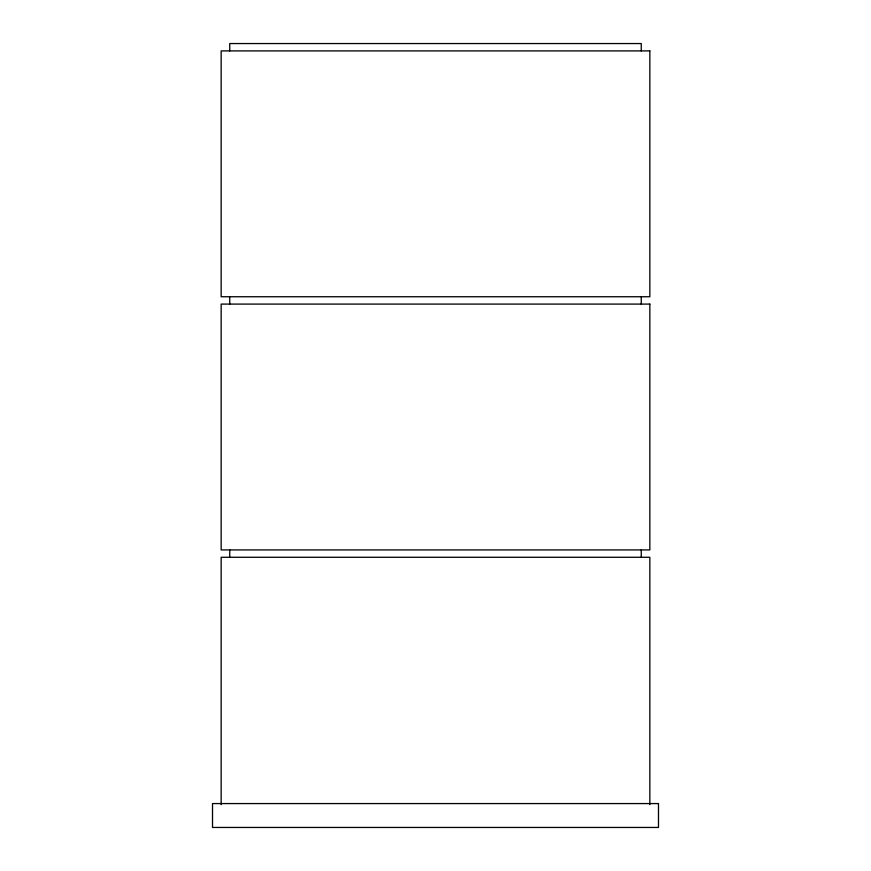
<?xml version="1.0" encoding="UTF-8"?>
<svg xmlns="http://www.w3.org/2000/svg" width="871" height="871" viewBox="0 0 871 871"><rect width="100%" height="100%" fill="white"/><g stroke="black" fill="none" stroke-linecap="round" stroke-linejoin="round"><path stroke-width="1.31" d="M649.842 804.673L649.842 557.277L221.158 557.277L221.158 804.673M641.263 50.899L641.263 43.55L229.737 43.55L229.737 50.899M641.263 296.739L641.263 304.088M641.263 549.928L641.263 557.277M229.737 296.739L229.737 304.088M229.737 549.928L229.737 557.277M649.842 50.899L221.158 50.899L221.158 296.739L649.842 296.739L649.842 50.899M649.842 304.088L221.158 304.088L221.158 549.928L649.842 549.928L649.842 304.088M658.487 803.574L212.513 803.574L212.513 827.45L658.487 827.45L658.487 803.574"/></g></svg>
